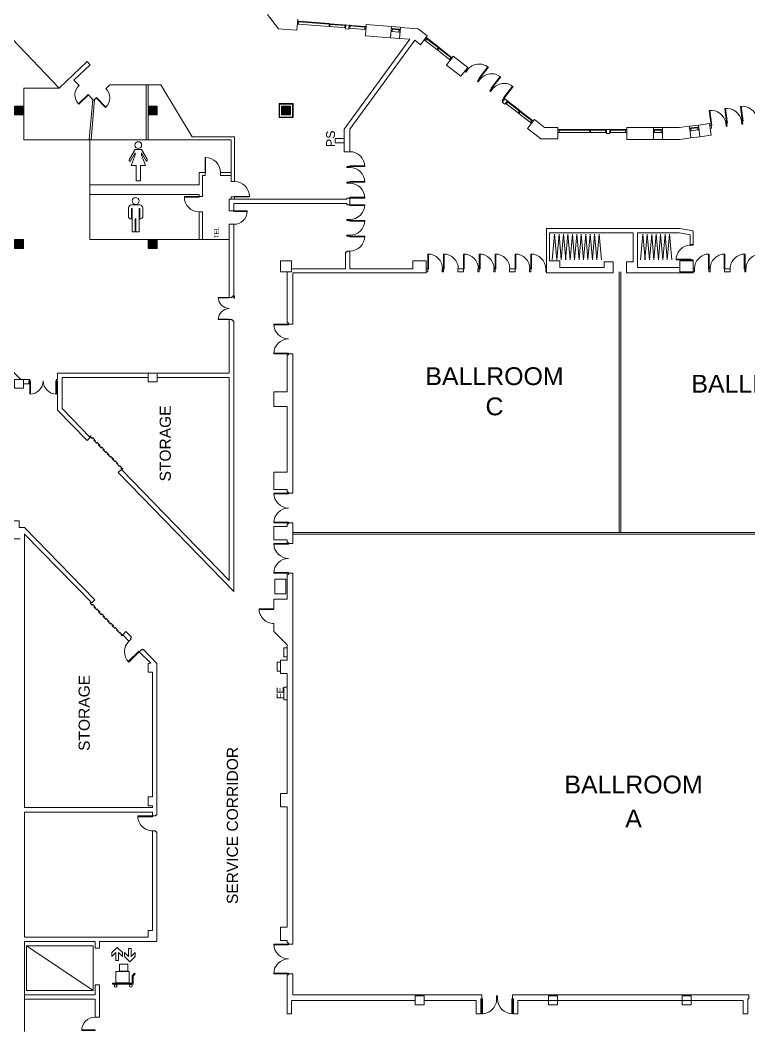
# Model space of a CAD drawing. Header units: inches. Extents: x -10671 to 1761, y -674 to 7170.
# Drawn here: x -2535 to -571, y 2644 to 5362 of the extents above; entities that cross this region are included whole.
import ezdxf

# ---------------------------------------------------------------- set-up
doc = ezdxf.new("R2010")
doc.units = ezdxf.units.IN
doc.header["$LTSCALE"] = 19.2
doc.header["$MEASUREMENT"] = 0
doc.linetypes.add('DASH2', pattern=[0.911458, 0.651042, -0.260417])
for name, color, linetype, lineweight in [('DWG-0', 7, 'Continuous', 18), ('Venue-Power', 7, 'Continuous', 5), ('Venue-Text-Room ID', 7, 'Continuous', 5), ('Venue-Walls and Doors', 7, 'Continuous', 5)]:
    doc.layers.add(name, color=color, linetype=linetype, lineweight=lineweight)
for name, color, linetype, lineweight, true_color in [('Venue-Airwall Closed', 7, 'Continuous', 5, 0x000000), ('Venue-Columns', 7, 'Continuous', 18, 0xc0c0c0), ('Venue-Fire Apparatus and Text', 1, 'Continuous', 5, 0xff0000), ('Venue-Text-Facility', 4, 'Continuous', 5, 0x00ffff)]:
    doc.layers.add(name, color=color, linetype=linetype, lineweight=lineweight, true_color=true_color)
doc.styles.add('Arial', font='Arial')

# ---------------------------------------------------------------- blocks, each defined once
blk = doc.blocks.new('A-xp01$0$AD05A')
at = {"layer": 'DWG-0'}
for p, q in [((0, 0), (0.049, 0)), ((0, 0), (0, -1)), ((0.049, -0.999), (0.049, 0))]:
    blk.add_line(p, q, dxfattribs=at)
blk.add_arc((0, 0), 1, 270, 0, dxfattribs=at)
blk = doc.blocks.new('A-xp01$0$AD03A')
at = {"layer": 'DWG-0'}
for p, q in [((0, 1), (0, 0)), ((0.049, 0), (0.049, 0.999)), ((0, 0), (0.049, 0))]:
    blk.add_line(p, q, dxfattribs=at)
blk.add_arc((0, 0), 1, 0, 90, dxfattribs=at)
blk = doc.blocks.new('A-xp01$0$AD04A')
at = {"layer": 'DWG-0'}
for p, q in [((-1, 1), (-1, 0)), ((-0.951, 0), (-0.951, 0.999)), ((0.951, 0), (0.951, 0.999)), ((1, 1), (1, 0)), ((-1, 0), (-0.951, 0)), ((1, 0), (0.951, 0))]:
    blk.add_line(p, q, dxfattribs=at)
for centre, start, end in [((-1, 0), 0, 90), ((1, 0), 90, 180)]:
    blk.add_arc(centre, 1, start, end, dxfattribs=at)
blk = doc.blocks.new('A-xp01$0$B$2424')
at = {"layer": 'Venue-Walls and Doors', "flags": 128}
blk.add_lwpolyline([(-12, -12), (12, -12), (12, 12), (-12, 12)], close=True, dxfattribs=at)
blk.add_lwpolyline([(-12, -12), (12, -12), (12, 12), (-12, 12)], close=True, dxfattribs=at)
blk = doc.blocks.new('A-xp01$0$B$3036')
at = {"layer": 'DWG-0', "flags": 128}
blk.add_lwpolyline([(-15, -18), (-15, 18), (15, 18), (15, -18)], close=True, dxfattribs=at)
blk = doc.blocks.new('A-xp01$0$B$3030')
at = {"layer": 'DWG-0', "flags": 128}
blk.add_lwpolyline([(-15, -15), (15, -15), (15, 15), (-15, 15)], close=True, dxfattribs=at)
blk = doc.blocks.new('FRTELEV')
at = {"layer": 'Venue-Text-Facility'}
for p, q in [((17.9, 110.6), (3.6, 96.3)), ((17.9, 110.6), (32.2, 96.3)), ((14.3, 96.9), (3.6, 86.1)), ((3.6, 96.3), (3.6, 86.1)), ((14.3, 96.9), (14.3, 74.8)), ((21.5, 96.9), (21.5, 74.8)), ((21.5, 96.9), (32.2, 86.1)), ((32.2, 96.3), (32.2, 86.1)), ((37.6, 86.3), (37.6, 96.4)), ((48.3, 85.7), (37.6, 96.4)), ((51.9, 72), (37.6, 86.3)), ((48.3, 85.7), (48.3, 107.7)), ((55.4, 107.7), (48.3, 107.7)), ((51.9, 72), (66.2, 86.3)), ((55.4, 85.7), (55.4, 107.7)), ((55.4, 85.7), (66.2, 96.4)), ((66.2, 86.3), (66.2, 96.4)), ((14.3, 74.8), (21.5, 74.8))]:
    blk.add_line(p, q, dxfattribs=at)
at = {"layer": 'Venue-Text-Facility', "flags": 128}
for points in [[(46.5, 46.8), (46.5, 65.3), (24.7, 65.3), (24.7, 46.8)], [(66.8, 39.6), (64.7, 41.2), (58.5, 33.6), (58.5, 13.9), (5.7, 13.9), (5.7, 11.3), (61.1, 11.3), (61.1, 32.6)], [(14.1, 14.7), (14.1, 45.1), (50, 45.1), (50, 14.7)]]:
    blk.add_lwpolyline(points, close=True, dxfattribs=at)
at = {"layer": 'Venue-Text-Facility'}
for centre in [(14, 6.7), (54.6, 6.7)]:
    blk.add_circle(centre, 3.75, dxfattribs=at)
blk = doc.blocks.new('MEN')
at = {"layer": 'Venue-Text-Facility'}
for p, q in [((-10, 42), (-10, 68)), ((-2, 76), (22, 76)), ((-2, 37), (-2, 66)), ((-2, 66), (0, 66)), ((0, 0), (0, 66)), ((20, 66), (20, 0)), ((20, 66), (22, 66)), ((22, 66), (22, 37)), ((30, 68), (30, 42)), ((-2, 37), (-5, 37)), ((11, 37), (9, 37)), ((9, 0), (9, 37)), ((11, 0), (11, 37)), ((25, 37), (22, 37)), ((0, 0), (9, 0)), ((11, 0), (20, 0))]:
    blk.add_line(p, q, dxfattribs=at)
blk.add_circle((10, 87.4), 9.93, dxfattribs=at)
for centre, radius, start, end in [((-2, 68), 8, 90, 180), ((22, 68), 8, 0, 90), ((-5, 42), 5, 180, 270), ((25, 42), 5, 270, 0)]:
    blk.add_arc(centre, radius, start, end, dxfattribs=at)
blk = doc.blocks.new('WOMEN')
at = {"layer": 'Venue-Text-Facility'}
for p, q in [((-8, 76), (-21.5, 52.7)), ((-8, 76), (7.8, 76)), ((7.8, 76), (21.2, 52.7)), ((-8, 68), (-20, 47.2)), ((-8, 63.1), (-17.5, 37)), ((-8, 68), (-8, 63.1)), ((7.8, 68), (7.8, 63.1)), ((7.8, 68), (19.8, 47.2)), ((7.8, 63.1), (17.3, 37)), ((-5, 37), (-17.5, 37)), ((-5, 37), (-5, 0)), ((5, 37), (5, 0)), ((17.5, 37), (5, 37)), ((-5, 0), (5, 0))]:
    blk.add_line(p, q, dxfattribs=at)
blk.add_circle((-0.1, 86.9), 8.11, dxfattribs=at)
for centre, start, end in [((-18.4, 50.6), 145.7954, 244.2046), ((18.1, 50.6), 295.7954, 34.2046)]:
    blk.add_arc(centre, 3.74, start, end, dxfattribs=at)
blk = doc.blocks.new('WOMENSROOM')
at = {"layer": 'Venue-Text-Facility'}
blk.add_blockref('WOMEN', (-8.5, -7), dxfattribs=at)

msp = doc.modelspace()

# ---------------------------------------------------------------- hatches: boundary and pattern name
at = {"layer": 'Venue-Columns', "linetype": 'Continuous', "lineweight": 0, "true_color": 0xc0c0c0}
for points in [[(-2550.2, 5106.3), (-2526.2, 5106.3), (-2526.2, 5130.3), (-2550.2, 5130.3)], [(-2190.2, 5106.3), (-2166.2, 5106.3), (-2166.2, 5130.3), (-2190.2, 5130.3)], [(-1830.3, 5106.3), (-1806.3, 5106.3), (-1806.3, 5130.3), (-1830.3, 5130.3)], [(-2550.2, 4746.3), (-2526.2, 4746.3), (-2526.2, 4770.3), (-2550.2, 4770.3)], [(-2190.2, 4746.3), (-2166.2, 4746.3), (-2166.2, 4770.3), (-2190.2, 4770.3)]]:
    msp.add_hatch(color=9, dxfattribs=at).paths.add_polyline_path(points)

# ---------------------------------------------------------------- linework, layer by layer
at = {"layer": 'Venue-Airwall Closed'}
for p, q in [((-920.5, 3980.6), (-920.5, 4682.8)), ((-916, 3980.6), (-916, 4682.8)), ((-1800.2, 3980.5), (-37.2, 3980.6)), ((-1800.2, 3976), (-37.2, 3976.1))]:
    msp.add_line(p, q, dxfattribs=at)
at = {"layer": 'Venue-Columns', "flags": 128}
for points in [[(-2550.2, 5106.3), (-2526.2, 5106.3), (-2526.2, 5130.3), (-2550.2, 5130.3)], [(-2190.2, 5106.3), (-2166.2, 5106.3), (-2166.2, 5130.3), (-2190.2, 5130.3)], [(-1830.3, 5106.3), (-1806.3, 5106.3), (-1806.3, 5130.3), (-1830.3, 5130.3)], [(-2550.2, 4746.3), (-2526.2, 4746.3), (-2526.2, 4770.3), (-2550.2, 4770.3)], [(-2190.2, 4746.3), (-2166.2, 4746.3), (-2166.2, 4770.3), (-2190.2, 4770.3)]]:
    msp.add_lwpolyline(points, close=True, dxfattribs=at)
at = {"layer": 'Venue-Fire Apparatus and Text'}
for p, q in [((-1824.2, 3563.3), (-1824.2, 3529.3)), ((-1824.2, 3563.3), (-1815.3, 3563.3)), ((-1824.2, 3529.3), (-1815.3, 3529.3))]:
    msp.add_line(p, q, dxfattribs=at)
at = {"layer": 'Venue-Fire Apparatus and Text', "color": 1, "linetype": 'Continuous', "true_color": 0xff0000, "flags": 128}
msp.add_lwpolyline([(-1661.3, 5030.9), (-1685.6, 5030.9), (-1685.6, 5042.8), (-1661.3, 5042.8)], dxfattribs=at)
at = {"layer": 'Venue-Power', "flags": 128}
for points in [[(-1818.5, 3814.5), (-1848.5, 3814.5), (-1848.5, 3854.5), (-1818.5, 3854.5)], [(-1815.3, 3644.8), (-1824.2, 3644.8), (-1824.2, 3668.8), (-1815.3, 3668.8)], [(-1833.2, 3606.3), (-1842.2, 3606.3), (-1842.2, 3630.3), (-1833.2, 3630.3)]]:
    msp.add_lwpolyline(points, close=True, dxfattribs=at)
at = {"layer": 'Venue-Walls and Doors'}
for p, q in [((-1838.3, 5338.4), (-1868.6, 5377.3)), ((-1786.9, 5364.5), (-1789.2, 5334.6)), ((-1784, 5359.2), (-1787.3, 5359.5)), ((-1784.6, 5351.3), (-1784, 5359.2)), ((-1701.9, 5350.8), (-1784.2, 5357.2)), ((-1701.8, 5352.7), (-1784, 5359.2)), ((-1789.2, 5334.6), (-1838.3, 5338.4)), ((-1787.1, 5351.5), (-1784.6, 5351.3)), ((-1702.4, 5344.8), (-1784.6, 5351.3)), ((-1657.5, 5341.2), (-1699.9, 5344.6)), ((-1659.6, 5347.4), (-1699.4, 5350.6)), ((-1605.6, 5345.2), (-1699.3, 5352.5)), ((-1659.4, 5349.4), (-1660, 5341.4)), ((-1660, 5341.4), (-1657.5, 5341.2)), ((-1656.9, 5349.2), (-1659.4, 5349.4)), ((-1657.8, 5338.2), (-1656.9, 5349.2)), ((-1648.8, 5337.5), (-1657.8, 5338.2)), ((-1647.9, 5348.5), (-1648.8, 5337.5)), ((-1648.6, 5340.5), (-1646.1, 5340.3)), ((-1606.2, 5337.2), (-1648.6, 5340.5)), ((-1645.4, 5348.3), (-1647.9, 5348.5)), ((-1646.1, 5340.3), (-1645.4, 5348.3)), ((-1605.7, 5343.2), (-1645.6, 5346.3)), ((-1601.9, 5349.9), (-1604.3, 5320)), ((-1534.4, 5344.6), (-1601.9, 5349.9)), ((-1534.4, 5344.6), (-1536.8, 5314.6)), ((-1531.6, 5339.3), (-1534.8, 5339.6)), ((-1534.7, 5331.5), (-1532.2, 5331.3)), ((-1511, 5342.7), (-1534.4, 5344.6)), ((-1532.2, 5331.3), (-1531.6, 5339.3)), ((-1514.2, 5329.9), (-1532.2, 5331.3)), ((-1513.8, 5335.9), (-1531.7, 5337.3)), ((-1513.6, 5337.9), (-1531.6, 5339.3)), ((-1510, 5342.6), (-1512.3, 5312.7)), ((-1462.4, 5338.9), (-1510, 5342.6)), ((-1462.4, 5338.9), (-1437.4, 5319.4)), ((-2556.8, 5311.7), (-2430, 5178.4)), ((-1661.3, 5067.7), (-1484.4, 5310.5)), ((-1646.3, 5067.9), (-1471.5, 5307.9)), ((-1536.8, 5314.6), (-1604.3, 5320)), ((-1512.3, 5312.7), (-1536.8, 5314.6)), ((-1484.4, 5310.5), (-1512.3, 5312.7)), ((-1471.5, 5307.9), (-1455.9, 5295.7)), ((-1437.4, 5319.4), (-1455.9, 5295.7)), ((-1444.8, 5308.6), (-1442.9, 5307.1)), ((-1442.9, 5307.1), (-1438, 5313.4)), ((-1411.4, 5282.5), (-1442.9, 5307.1)), ((-1438, 5313.4), (-1440.5, 5315.4)), ((-1407.7, 5287.2), (-1439.2, 5311.8)), ((-1406.4, 5288.8), (-1438, 5313.4)), ((-1377.9, 5256.3), (-1409.4, 5280.9)), ((-1374.2, 5261), (-1405.7, 5285.7)), ((-1372.9, 5262.6), (-1404.5, 5287.2)), ((-2430, 5178.4), (-2354.6, 5250.1)), ((-2354.6, 5250.1), (-2346.7, 5241.8)), ((-1367.3, 5264.6), (-1385.8, 5240.9)), ((-1367.3, 5264.6), (-1328.4, 5234.2)), ((-2390.2, 5200.4), (-2346.7, 5241.8)), ((-1385.8, 5240.9), (-1346.9, 5210.6)), ((-1328.4, 5234.2), (-1346.9, 5210.6)), ((-2390.2, 5200.4), (-2376.2, 5186.1)), ((-2525, 5038.8), (-2525, 5178.4)), ((-2525, 5178.4), (-2430, 5178.4)), ((-2293.8, 5187.3), (-2303.8, 5177.2)), ((-2156.3, 5187.3), (-2293.8, 5187.3)), ((-2195.2, 5186.6), (-2195.2, 5038.1)), ((-2190.2, 5187.3), (-2190.2, 5038.8)), ((-2071, 5047.3), (-2156.3, 5187.3)), ((-2351.2, 5160.2), (-2337.4, 5145.7)), ((-2339.5, 5147.9), (-2349.2, 5040)), ((-2334.4, 5148.5), (-2344.2, 5039.6)), ((-2330, 5152.6), (-2337.4, 5145.7)), ((-1230.5, 5151.3), (-1235.4, 5145)), ((-1235.4, 5145), (-1233.4, 5143.4)), ((-1228.5, 5149.7), (-1235.3, 5141.1)), ((-1235.3, 5141.1), (-1228.2, 5135.5)), ((-1219.4, 5142.7), (-1230.5, 5151.3)), ((-1228.2, 5135.5), (-1221.4, 5144.2)), ((-1226.3, 5137.9), (-1224.4, 5136.4)), ((-1224.4, 5136.4), (-1219.4, 5142.7)), ((-1192.8, 5111.7), (-1224.4, 5136.4)), ((-1189.2, 5116.5), (-1220.7, 5141.1)), ((-1187.9, 5118), (-1219.4, 5142.7)), ((-1806.3, 5130.3), (-1830.3, 5130.3)), ((-1830.3, 5130.3), (-1830.3, 5106.3)), ((-1806.3, 5130.3), (-1830.3, 5130.3)), ((-1830.3, 5130.3), (-1830.3, 5106.3)), ((-1806.3, 5106.3), (-1806.3, 5130.3)), ((-1806.3, 5106.3), (-1806.3, 5130.3)), ((-1159.4, 5085.6), (-1190.9, 5110.2)), ((-1155.7, 5090.3), (-1187.2, 5114.9)), ((-1154.4, 5091.9), (-1186, 5116.5)), ((-1830.3, 5106.3), (-1806.3, 5106.3)), ((-1830.3, 5106.3), (-1806.3, 5106.3)), ((-1148.8, 5093.8), (-1167.3, 5070.2)), ((-1148.8, 5093.8), (-1158.3, 5081.7)), ((-1121.3, 5072.3), (-1148.8, 5093.8)), ((-1121.3, 5072.3), (-1148.8, 5093.8)), ((-676.3, 5083.1), (-706.5, 5079.1)), ((-676.3, 5083.1), (-672.1, 5051.4)), ((-1661.3, 5007.3), (-1661.3, 5067.9)), ((-1646.3, 5007.3), (-1646.3, 5067.9)), ((-1131.6, 5042.3), (-1167.3, 5070.2)), ((-1085.3, 5072.3), (-1121.3, 5072.3)), ((-1085.4, 5067.3), (-899.9, 5067.3)), ((-1085.4, 5059.3), (-954.6, 5059.3)), ((-1085.3, 5072.3), (-1085.3, 5042.3)), ((-1082.1, 5067.3), (-1082.1, 5059.3)), ((-1082.1, 5065.3), (-999.6, 5065.3)), ((-999.6, 5067.3), (-999.6, 5059.3)), ((-997.1, 5067.3), (-997.1, 5059.3)), ((-997.1, 5065.3), (-957.1, 5065.3)), ((-957.1, 5067.3), (-957.1, 5059.3)), ((-954.6, 5067.3), (-954.6, 5056.3)), ((-954.6, 5056.3), (-945.6, 5056.3)), ((-945.6, 5067.3), (-945.6, 5056.3)), ((-945.6, 5059.3), (-899.9, 5059.3)), ((-943.1, 5067.3), (-943.1, 5059.3)), ((-943.1, 5065.3), (-903.1, 5065.3)), ((-903.1, 5067.3), (-903.1, 5059.3)), ((-827.9, 5072.3), (-899.9, 5072.3)), ((-899.9, 5072.3), (-899.9, 5040.3)), ((-827.9, 5072.3), (-827.9, 5040.3)), ((-827.9, 5072.3), (-803.4, 5072.3)), ((-824.6, 5067.3), (-806.6, 5067.3)), ((-824.6, 5065.3), (-806.6, 5065.3)), ((-824.6, 5059.3), (-806.6, 5059.3)), ((-803.4, 5072.3), (-803.4, 5040.3)), ((-758, 5072.3), (-803.4, 5072.3)), ((-730.8, 5075.9), (-758, 5072.3)), ((-730.8, 5075.9), (-706.5, 5079.1)), ((-730.8, 5075.9), (-726.6, 5044.2)), ((-726.9, 5071.4), (-709.1, 5073.7)), ((-726.7, 5069.4), (-708.8, 5071.7)), ((-725.9, 5063.4), (-708, 5065.8)), ((-706.5, 5079.1), (-702.3, 5047.4)), ((-2347, 5038.8), (-2525, 5038.8)), ((-1966.5, 5038.8), (-2347, 5038.8)), ((-2347, 5038.8), (-2347, 4770.6)), ((-1957, 5047.3), (-2071, 5047.3)), ((-1966.5, 4926.5), (-1966.5, 5037.8)), ((-1957, 4926.5), (-1957, 5047.3)), ((-1085.3, 5042.3), (-1131.6, 5042.3)), ((-899.9, 5040.3), (-827.9, 5040.3)), ((-827.9, 5040.3), (-803.4, 5040.3)), ((-803.4, 5040.3), (-756.3, 5040.3)), ((-726.6, 5044.2), (-756.3, 5040.3)), ((-726.6, 5044.2), (-702.3, 5047.4)), ((-672.1, 5051.4), (-702.3, 5047.4)), ((-1646.3, 5007.3), (-1661.3, 5007.3)), ((-2052.5, 4951.5), (-2052.5, 4917.8)), ((-2036.5, 4951.5), (-2052.5, 4951.5)), ((-2036.5, 4951.5), (-2036.5, 4943)), ((-1966.5, 4951.5), (-1995.3, 4951.5)), ((-1995.3, 4951.5), (-1995.3, 4943)), ((-1654.3, 4964.8), (-1654.3, 4967.3)), ((-1646.3, 4967.3), (-1654.3, 4967.3)), ((-1646.3, 4964.8), (-1654.3, 4964.8)), ((-1646.3, 4964.8), (-1646.3, 4967.3)), ((-3066.2, 4926.3), (-2533.2, 4393.3)), ((-2044, 4943), (-2044, 4886)), ((-2036.5, 4943), (-2044, 4943)), ((-1966.5, 4943), (-1995.3, 4943)), ((-1966.5, 4926.5), (-1957, 4926.5)), ((-1654.3, 4922.3), (-1654.3, 4924.8)), ((-1646.3, 4924.8), (-1654.3, 4924.8)), ((-1646.3, 4922.3), (-1654.3, 4922.3)), ((-1646.3, 4922.3), (-1646.3, 4924.8)), ((-2052.5, 4917.8), (-2347, 4917.8)), ((-2052.5, 4891.6), (-2347, 4891.6)), ((-2052.5, 4891.6), (-2052.5, 4886)), ((-2052.5, 4886), (-2044, 4886)), ((-1654.3, 4879.3), (-1971.3, 4879.3)), ((-1971.3, 4879.3), (-1971.3, 4847.5)), ((-1966.5, 4879.3), (-1966.5, 4885.3)), ((-1966.5, 4885.3), (-1957, 4885.3)), ((-1654.3, 4867.3), (-1959.2, 4867.3)), ((-1959.2, 4867.3), (-1959.2, 4847.5)), ((-1957, 4879.3), (-1957, 4885.3)), ((-1646.3, 4882.3), (-1654.3, 4882.3)), ((-1654.3, 4879.3), (-1654.3, 4882.3)), ((-1654.3, 4867.3), (-1654.3, 4864.3)), ((-1646.3, 4882.3), (-1646.3, 4864.3)), ((-2052.5, 4844.8), (-2052.5, 4770.6)), ((-2052.5, 4844.8), (-2044, 4844.8)), ((-2044, 4844.8), (-2044, 4770)), ((-1959.2, 4847.5), (-1971.3, 4847.5)), ((-1646.3, 4864.3), (-1654.3, 4864.3)), ((-1959.2, 4811.5), (-1971.3, 4811.5)), ((-1971.3, 4811.5), (-1971.3, 4614.3)), ((-1959.2, 4811.5), (-1959.2, 4617.3)), ((-1646.3, 4824.3), (-1654.3, 4824.3)), ((-1654.3, 4824.3), (-1654.3, 4821.8)), ((-1646.3, 4821.8), (-1654.3, 4821.8)), ((-1646.3, 4824.3), (-1646.3, 4821.8)), ((-756.3, 4800.3), (-1116.3, 4800.3)), ((-1038.3, 4800.3), (-1116.3, 4800.3)), ((-1116.3, 4680.3), (-1116.3, 4800.3)), ((-1116.3, 4713.3), (-1116.3, 4800.3)), ((-1108.3, 4788.3), (-882.3, 4788.3)), ((-1108.3, 4713.3), (-1108.3, 4788.3)), ((-1108.3, 4788.3), (-1038.3, 4788.3)), ((-1108.3, 4713.3), (-1108.3, 4788.3)), ((-1100.4, 4715.3), (-1094.3, 4785.1)), ((-1088.2, 4715.3), (-1094.3, 4785.1)), ((-1088.4, 4715.3), (-1082.3, 4785.1)), ((-1076.2, 4715.3), (-1082.3, 4785.1)), ((-1076.4, 4715.3), (-1070.3, 4785.1)), ((-1064.2, 4715.3), (-1070.3, 4785.1)), ((-1064.4, 4715.3), (-1058.3, 4785.1)), ((-1052.2, 4715.3), (-1058.3, 4785.1)), ((-1052.4, 4715.3), (-1046.3, 4785.1)), ((-1040.2, 4715.3), (-1046.3, 4785.1)), ((-1040.4, 4715.3), (-1034.3, 4785.1)), ((-1028.2, 4715.3), (-1034.3, 4785.1)), ((-1028.4, 4715.3), (-1022.3, 4785.1)), ((-1016.2, 4715.3), (-1022.3, 4785.1)), ((-1016.4, 4715.3), (-1010.3, 4785.1)), ((-1004.2, 4715.3), (-1010.3, 4785.1)), ((-1004.4, 4715.3), (-998.3, 4785.1)), ((-992.2, 4715.3), (-998.3, 4785.1)), ((-992.4, 4715.3), (-986.3, 4785.1)), ((-980.2, 4715.3), (-986.3, 4785.1)), ((-980.4, 4715.3), (-974.3, 4785.1)), ((-968.2, 4715.3), (-974.3, 4785.1)), ((-882.3, 4710.3), (-882.3, 4788.3)), ((-870.3, 4695.3), (-870.3, 4788.3)), ((-870.3, 4788.3), (-757.3, 4788.3)), ((-862.5, 4715.3), (-856.4, 4785.1)), ((-850.3, 4715.3), (-856.4, 4785.1)), ((-850.5, 4715.3), (-844.4, 4785.1)), ((-838.3, 4715.3), (-844.4, 4785.1)), ((-838.5, 4715.3), (-832.4, 4785.1)), ((-826.3, 4715.3), (-832.4, 4785.1)), ((-826.5, 4715.3), (-820.4, 4785.1)), ((-814.3, 4715.3), (-820.4, 4785.1)), ((-814.5, 4715.3), (-808.4, 4785.1)), ((-802.3, 4715.3), (-808.4, 4785.1)), ((-802.5, 4715.3), (-796.4, 4785.1)), ((-790.3, 4715.3), (-796.4, 4785.1)), ((-790.5, 4715.3), (-784.4, 4785.1)), ((-778.3, 4715.3), (-784.4, 4785.1)), ((-757.3, 4788.3), (-728.3, 4783.4)), ((-756.3, 4800.3), (-720.3, 4794.2)), ((-728.3, 4757.3), (-728.3, 4783.4)), ((-720.3, 4757.3), (-720.3, 4794.2)), ((-2526.2, 4746.3), (-2526.2, 4770.3)), ((-2526.2, 4746.3), (-2526.2, 4770.3)), ((-2044, 4770.6), (-2347, 4770.6)), ((-1971.3, 4770), (-2044, 4770)), ((-1646.3, 4781.8), (-1654.3, 4781.8)), ((-1654.3, 4781.8), (-1654.3, 4779.3)), ((-1646.3, 4779.3), (-1654.3, 4779.3)), ((-1646.3, 4781.8), (-1646.3, 4779.3)), ((-1116.3, 4691.3), (-1116.3, 4758.3)), ((-1116.3, 4691.3), (-1116.3, 4758.3)), ((-1116.3, 4691.3), (-1116.3, 4758.3)), ((-1108.3, 4713.3), (-1108.3, 4758.3)), ((-1108.3, 4713.3), (-1108.3, 4758.3)), ((-1108.3, 4713.3), (-1108.3, 4758.3)), ((-882.3, 4710.3), (-882.3, 4758.3)), ((-728.3, 4757.3), (-720.3, 4757.3)), ((-726.8, 4755.3), (-726.8, 4757.3)), ((-720.7, 4755.3), (-720.7, 4757.3)), ((-1658.3, 4736.3), (-1658.3, 4691.3)), ((-1654.3, 4736.3), (-1658.3, 4736.3)), ((-1646.3, 4739.3), (-1654.3, 4739.3)), ((-1654.3, 4739.3), (-1654.3, 4736.3)), ((-1646.3, 4739.3), (-1646.3, 4691.3)), ((-1646.3, 4739.3), (-1646.3, 4691.3)), ((-726.8, 4755.3), (-720.7, 4755.3)), ((-726.8, 4715.3), (-720.7, 4715.3)), ((-726.8, 4713.3), (-726.8, 4715.3)), ((-720.7, 4713.3), (-720.7, 4715.3)), ((-1815.3, 4545.3), (-1815.3, 4683.3)), ((-1815.3, 4618.3), (-1815.3, 4683.3)), ((-1803.2, 4691.3), (-1658.3, 4691.3)), ((-1803.2, 4691.3), (-1658.3, 4691.3)), ((-1800.3, 4542.3), (-1800.3, 4680.3)), ((-1800.3, 4680.3), (-1440.2, 4680.3)), ((-1476.2, 4691.3), (-1646.3, 4691.3)), ((-1436.3, 4691.3), (-1440.2, 4691.3)), ((-1437.2, 4691.3), (-1440.2, 4691.3)), ((-1436.3, 4683.3), (-1440.2, 4683.3)), ((-1437.2, 4683.3), (-1440.2, 4683.3)), ((-1440.2, 4680.3), (-1440.2, 4683.3)), ((-1436.3, 4691.3), (-1436.3, 4683.3)), ((-1397.2, 4691.3), (-1397.2, 4683.3)), ((-1394.7, 4691.3), (-1397.2, 4691.3)), ((-1394.7, 4683.3), (-1397.2, 4683.3)), ((-1393.8, 4691.3), (-1396.3, 4691.3)), ((-1396.3, 4691.3), (-1396.3, 4683.3)), ((-1393.8, 4691.3), (-1396.3, 4691.3)), ((-1393.8, 4683.3), (-1396.3, 4683.3)), ((-1393.8, 4683.3), (-1396.3, 4683.3)), ((-1393.8, 4691.3), (-1393.8, 4683.3)), ((-1393.8, 4691.3), (-1393.8, 4683.3)), ((-1354.7, 4691.3), (-1354.7, 4683.3)), ((-1340.7, 4691.3), (-1354.7, 4691.3)), ((-1340.7, 4683.3), (-1354.7, 4683.3)), ((-1339.8, 4691.3), (-1353.8, 4691.3)), ((-1339.8, 4683.3), (-1353.8, 4683.3)), ((-1339.8, 4691.3), (-1339.8, 4683.3)), ((-1298.3, 4691.3), (-1300.8, 4691.3)), ((-1300.8, 4691.3), (-1300.8, 4683.3)), ((-1298.3, 4683.3), (-1300.8, 4683.3)), ((-1297.3, 4691.3), (-1299.8, 4691.3)), ((-1297.3, 4691.3), (-1299.8, 4691.3)), ((-1297.3, 4683.3), (-1299.8, 4683.3)), ((-1297.3, 4683.3), (-1299.8, 4683.3)), ((-1297.3, 4691.3), (-1297.3, 4683.3)), ((-1297.3, 4691.3), (-1297.3, 4683.3)), ((-1258.3, 4691.3), (-1258.3, 4683.3)), ((-1255.8, 4691.3), (-1258.3, 4691.3)), ((-1255.8, 4683.3), (-1258.3, 4683.3)), ((-1254.8, 4691.3), (-1257.3, 4691.3)), ((-1254.8, 4691.3), (-1257.3, 4691.3)), ((-1254.8, 4683.3), (-1257.3, 4683.3)), ((-1254.8, 4683.3), (-1257.3, 4683.3)), ((-1254.8, 4691.3), (-1254.8, 4683.3)), ((-1254.8, 4691.3), (-1254.8, 4683.3)), ((-1215.8, 4691.3), (-1215.8, 4683.3)), ((-1215.8, 4691.3), (-1201.8, 4691.3)), ((-1215.8, 4691.3), (-1215.8, 4683.3)), ((-1215.8, 4683.3), (-1201.8, 4683.3)), ((-1200.8, 4691.3), (-1214.8, 4691.3)), ((-1200.8, 4683.3), (-1214.8, 4683.3)), ((-1200.8, 4691.3), (-1200.8, 4683.3)), ((-1159.3, 4691.3), (-1161.8, 4691.3)), ((-1161.8, 4691.3), (-1161.8, 4683.3)), ((-1159.3, 4683.3), (-1161.8, 4683.3)), ((-1158.3, 4691.3), (-1160.8, 4691.3)), ((-1158.3, 4691.3), (-1160.8, 4691.3)), ((-1158.3, 4691.3), (-1160.8, 4691.3)), ((-1158.3, 4683.3), (-1160.8, 4683.3)), ((-1158.3, 4683.3), (-1160.8, 4683.3)), ((-1158.3, 4683.3), (-1160.8, 4683.3)), ((-1158.3, 4691.3), (-1158.3, 4683.3)), ((-1158.3, 4691.3), (-1158.3, 4683.3)), ((-1158.3, 4691.3), (-1158.3, 4683.3)), ((-1116.3, 4691.3), (-1118.3, 4691.3)), ((-1116.3, 4691.3), (-1118.3, 4691.3)), ((-1118.3, 4683.3), (-1118.3, 4691.3)), ((-1116.3, 4683.3), (-1118.3, 4683.3)), ((-1116.3, 4683.3), (-1118.3, 4683.3)), ((-936.3, 4680.3), (-1116.3, 4680.3)), ((-1038.3, 4695.3), (-1080.3, 4695.3)), ((-960.3, 4695.3), (-1080.3, 4695.3)), ((-960.3, 4695.3), (-1080.3, 4695.3)), ((-900.3, 4680.3), (-720.3, 4680.3)), ((-870.3, 4695.3), (-756.3, 4695.3)), ((-868.3, 4695.3), (-756.3, 4695.3)), ((-718.2, 4691.3), (-720.3, 4691.3)), ((-717.3, 4691.3), (-720.3, 4691.3)), ((-718.2, 4683.3), (-720.3, 4683.3)), ((-717.3, 4683.3), (-720.3, 4683.3)), ((-720.3, 4680.3), (-720.3, 4683.3)), ((-717.3, 4691.3), (-717.3, 4683.3)), ((-678.2, 4691.3), (-678.2, 4683.3)), ((-678.2, 4691.3), (-675.7, 4691.3)), ((-678.2, 4683.3), (-675.7, 4683.3)), ((-674.8, 4691.3), (-677.3, 4691.3)), ((-674.8, 4683.3), (-677.3, 4683.3)), ((-674.8, 4691.3), (-674.8, 4683.3)), ((-635.7, 4691.3), (-635.7, 4683.3)), ((-621.7, 4691.3), (-635.7, 4691.3)), ((-621.7, 4683.3), (-635.7, 4683.3)), ((-620.8, 4691.3), (-634.8, 4691.3)), ((-620.8, 4683.3), (-634.8, 4683.3)), ((-620.8, 4691.3), (-620.8, 4683.3)), ((-581.7, 4691.3), (-581.7, 4683.3)), ((-581.7, 4691.3), (-579.2, 4691.3)), ((-581.7, 4683.3), (-579.2, 4683.3)), ((-578.3, 4691.3), (-580.8, 4691.3)), ((-578.3, 4683.3), (-580.8, 4683.3)), ((-578.3, 4691.3), (-578.3, 4683.3)), ((-1971.3, 4614.3), (-1963.2, 4614.3)), ((-1963.2, 4614.3), (-1963.2, 4617.3)), ((-1963.2, 4617.3), (-1959.2, 4617.3)), ((-1957.2, 4618.3), (-1959.2, 4618.3)), ((-1959.2, 4618.3), (-1959.2, 4612.3)), ((-1957.2, 4612.3), (-1959.2, 4612.3)), ((-1957.2, 4618.3), (-1957.2, 4612.3)), ((-1971.3, 4554.3), (-1963.2, 4554.3)), ((-1971.3, 4554.3), (-1971.3, 4410.3)), ((-1963.2, 4554.3), (-1963.2, 4551.3)), ((-1963.2, 4551.3), (-1959.2, 4551.3)), ((-1959.2, 4551.3), (-1959.2, 3820.9)), ((-1811.3, 4545.3), (-1815.3, 4545.3)), ((-1811.3, 4545.3), (-1815.3, 4545.3)), ((-1811.3, 4542.3), (-1811.3, 4545.3)), ((-1811.3, 4542.3), (-1811.3, 4545.3)), ((-1803.2, 4542.3), (-1811.3, 4542.3)), ((-1800.3, 4542.3), (-1811.3, 4542.3)), ((-1815.3, 4359.3), (-1815.3, 4459.3)), ((-1815.3, 4446.3), (-1815.3, 4459.3)), ((-1811.3, 4459.3), (-1815.3, 4459.3)), ((-1811.3, 4459.3), (-1815.3, 4459.3)), ((-1803.2, 4462.3), (-1811.3, 4462.3)), ((-1811.3, 4459.3), (-1811.3, 4462.3)), ((-1811.3, 4459.3), (-1811.3, 4462.3)), ((-1800.3, 4462.3), (-1811.3, 4462.3)), ((-1800.3, 4086.3), (-1800.3, 4462.3)), ((-2434.2, 4410.3), (-2190.2, 4410.3)), ((-2434.2, 4393.3), (-2434.2, 4410.3)), ((-2166.2, 4410.3), (-1971.3, 4410.3)), ((-2526.2, 4393.3), (-2509.2, 4393.3)), ((-2526.2, 4381.3), (-2512.2, 4381.3)), ((-2509.2, 4389.3), (-2512.2, 4389.3)), ((-2512.2, 4381.3), (-2512.2, 4389.3)), ((-2509.2, 4389.3), (-2509.2, 4393.3)), ((-2437.2, 4389.3), (-2437.2, 4393.3)), ((-2434.2, 4393.3), (-2437.2, 4393.3)), ((-2434.2, 4389.3), (-2437.2, 4389.3)), ((-2422.2, 4398.3), (-2190.2, 4398.3)), ((-2166.2, 4398.3), (-1971.3, 4398.3)), ((-1971.3, 4398.3), (-1971.3, 3850.6)), ((-1851.3, 4338.3), (-1851.3, 4359.3)), ((-1851.3, 4359.3), (-1815.3, 4359.3)), ((-1851.3, 4320.3), (-1851.3, 4356.3)), ((-2434.2, 4310.2), (-2354.6, 4228.1)), ((-2422.2, 4314.4), (-2346.1, 4236.3)), ((-2422.2, 4314.4), (-2346.1, 4236.3)), ((-1851.3, 4320.3), (-1815.3, 4320.3)), ((-1815.3, 4143.3), (-1815.3, 4320.3)), ((-2346.1, 4236.3), (-2354.6, 4228.1)), ((-2262.4, 4150.4), (-2271, 4142)), ((-2271, 4142), (-1959.2, 3820.9)), ((-2262.4, 4150.4), (-1971.3, 3850.6)), ((-1851.3, 4096.3), (-1851.3, 4143.3)), ((-1851.3, 4143.3), (-1815.3, 4143.3)), ((-1851.3, 4096.3), (-1815.3, 4096.3)), ((-1815.3, 4089.3), (-1815.3, 4096.3)), ((-1811.3, 4089.3), (-1815.3, 4089.3)), ((-1811.3, 4086.3), (-1811.3, 4089.3)), ((-1800.3, 4086.3), (-1811.3, 4086.3)), ((-1851.3, 3996.3), (-1851.3, 3960.3)), ((-1851.3, 3996.3), (-1815.3, 3996.3)), ((-1815.3, 3996.3), (-1815.3, 4003.3)), ((-1811.3, 4003.3), (-1815.3, 4003.3)), ((-1811.3, 4003.3), (-1811.3, 4006.3)), ((-1800.3, 4006.3), (-1811.3, 4006.3)), ((-1800.3, 3950.3), (-1800.3, 4006.3)), ((-2523.3, 3993.3), (-2333.7, 3799)), ((-2523.3, 3976.1), (-2342.3, 3790.6)), ((-2523.2, 3276.3), (-2523.2, 3976.2)), ((-2523.2, 3238.3), (-2523.2, 3976.2)), ((-2523.2, 3922.9), (-2523.2, 3976.2)), ((-2523.2, 3922.9), (-2523.2, 3963.3)), ((-2523.2, 3922.9), (-2523.2, 3963.3)), ((-1851.3, 3960.3), (-1815.3, 3960.3)), ((-1815.3, 3953.3), (-1815.3, 3960.3)), ((-1811.3, 3953.3), (-1815.3, 3953.3)), ((-1811.3, 3953.3), (-1811.3, 3950.3)), ((-1800.3, 3950.3), (-1811.3, 3950.3)), ((-1815.3, 3800.3), (-1815.3, 3867.3)), ((-1811.3, 3867.3), (-1815.3, 3867.3)), ((-1811.3, 3870.3), (-1811.3, 3867.3)), ((-1800.3, 3870.3), (-1811.3, 3870.3)), ((-1800.3, 2870.3), (-1800.3, 3870.3)), ((-2333.7, 3799), (-2342.3, 3790.6)), ((-1851.3, 3800.3), (-1815.3, 3800.3)), ((-1851.3, 3774.8), (-1851.3, 3800.3)), ((-1891.2, 3774.8), (-1851.3, 3774.8)), ((-1851.3, 3772.8), (-1891.2, 3772.8)), ((-1851.3, 3713.3), (-1851.3, 3734.8)), ((-2249.9, 3713.1), (-2258.5, 3704.7)), ((-2241.8, 3687.4), (-2258.5, 3704.7)), ((-2249.9, 3713.1), (-2234.9, 3697.7)), ((-2237.8, 3694.8), (-2234.9, 3697.7)), ((-1851.3, 3713.3), (-1815.3, 3677.3)), ((-2241.8, 3687.4), (-2236.1, 3693)), ((-2236.1, 3693), (-2237.8, 3694.8)), ((-1815.3, 3677.3), (-1815.3, 3636.3)), ((-2213.9, 3658.8), (-2208.1, 3664.4)), ((-2183.1, 3627.4), (-2213.9, 3658.8)), ((-2206.4, 3662.6), (-2208.1, 3664.4)), ((-2206.4, 3662.6), (-2203.5, 3665.4)), ((-2203.5, 3665.4), (-2166.3, 3627.3)), ((-2166.3, 3603.3), (-2166.3, 3627.3)), ((-2178.3, 3267.3), (-2178.3, 3603.3)), ((-2166.3, 3218.3), (-2166.3, 3603.3)), ((-1815.3, 3600.3), (-1815.3, 3276.3)), ((-2178.3, 3238.3), (-2523.2, 3238.3)), ((-2178.3, 3238.3), (-2178.3, 3243.3)), ((-1815.3, 3240.3), (-1815.3, 2916.3)), ((-2178.3, 3226.3), (-2523.2, 3226.3)), ((-2523.2, 2889.3), (-2523.2, 3226.3)), ((-2178.3, 3215.8), (-2178.3, 3226.3)), ((-2178.3, 3215.8), (-2170.3, 3215.8)), ((-2170.3, 3215.8), (-2170.3, 3218.3)), ((-2170.3, 3218.3), (-2166.3, 3218.3)), ((-2178.3, 2907.3), (-2178.3, 3175.8)), ((-2178.3, 3175.8), (-2170.3, 3175.8)), ((-2170.3, 3173.3), (-2170.3, 3175.8)), ((-2170.3, 3173.3), (-2166.3, 3173.3)), ((-2166.3, 2877.3), (-2166.3, 3173.3)), ((-2523.2, 2916.3), (-2523.2, 2973.3)), ((-2178.3, 2951.3), (-2178.3, 2974.3)), ((-2339.3, 2889.3), (-2523.3, 2889.3)), ((-2190.3, 2889.3), (-2393.3, 2889.3)), ((-2523.3, 2877.3), (-2333.3, 2877.3)), ((-2523.2, 2634.3), (-2523.2, 2877.3)), ((-2338.3, 2745.3), (-2518.3, 2865.3)), ((-2333.3, 2877.3), (-2333.3, 2859.3)), ((-2333.3, 2859.3), (-2321.3, 2859.3)), ((-2321.3, 2877.3), (-2166.3, 2877.3)), ((-2321.3, 2877.3), (-2321.3, 2859.3)), ((-1815.3, 2880.3), (-1815.3, 2873.3)), ((-1811.3, 2873.3), (-1815.3, 2873.3)), ((-1811.3, 2873.3), (-1811.3, 2870.3)), ((-1800.3, 2870.3), (-1811.3, 2870.3)), ((-1815.3, 2787.3), (-1815.3, 2682.3)), ((-1811.3, 2787.3), (-1815.3, 2787.3)), ((-1811.3, 2790.3), (-1811.3, 2787.3)), ((-1800.3, 2790.3), (-1811.3, 2790.3)), ((-1800.3, 2733.3), (-1800.3, 2790.3)), ((-2333.3, 2760.3), (-2333.3, 2733.3)), ((-2333.3, 2760.3), (-2321.3, 2760.3)), ((-2321.3, 2760.3), (-2321.3, 2673)), ((-2523.3, 2733.3), (-2333.3, 2733.3)), ((-2523.3, 2721.3), (-2333.3, 2721.3)), ((-2333.3, 2721.3), (-2333.3, 2673)), ((-1470.3, 2718.3), (-1803.3, 2718.3)), ((-1290.5, 2733.3), (-1800.3, 2733.3)), ((-1305.5, 2718.3), (-1446.3, 2718.3)), ((-1305.5, 2718.3), (-1305.5, 2682.3)), ((-1290.5, 2722.3), (-1293.5, 2722.3)), ((-1293.5, 2722.3), (-1293.5, 2718.3)), ((-1293.5, 2718.3), (-1293.5, 2682.3)), ((-1290.5, 2733.3), (-1290.5, 2722.3)), ((-1250.5, 2730.3), (-1250.5, 2722.3)), ((-1248, 2730.3), (-1250.5, 2730.3)), ((-1248, 2722.3), (-1250.5, 2722.3)), ((-1248, 2722.3), (-1248, 2730.3)), ((-1208, 2733.3), (-570.5, 2733.3)), ((-1208, 2733.3), (-1208, 2722.3)), ((-1208, 2722.3), (-1205, 2722.3)), ((-1205, 2722.3), (-1205, 2718.3)), ((-1205, 2718.3), (-1205, 2682.3)), ((-585.5, 2718.3), (-1193, 2718.3)), ((-1193, 2718.3), (-1193, 2682.3)), ((-585.5, 2718.3), (-585.5, 2682.3)), ((-570.5, 2722.3), (-573.5, 2722.3)), ((-573.5, 2722.3), (-573.5, 2682.3)), ((-570.5, 2722.3), (-570.5, 2733.3)), ((-1803.2, 2717.3), (-1803.2, 2682.3)), ((-2333.3, 2673), (-2321.3, 2673)), ((-1803.2, 2682.3), (-1815.3, 2682.3)), ((-1305.5, 2682.3), (-1293.5, 2682.3)), ((-1193, 2682.3), (-1205, 2682.3)), ((-585.5, 2682.3), (-573.5, 2682.3))]:
    msp.add_line(p, q, dxfattribs=at)
at = {"layer": 'Venue-Walls and Doors', "linetype": 'Continuous'}
for p, q in [((-2434.2, 4310.2), (-2434.2, 4389.3)), ((-2422.2, 4314.4), (-2422.2, 4398.3))]:
    msp.add_line(p, q, dxfattribs=at)
at = {"layer": 'Venue-Walls and Doors', "flags": 128}
for points in [[(-1699.3, 5352.5), (-1701.8, 5352.7), (-1702.4, 5344.8), (-1699.9, 5344.6)], [(-1602.3, 5344.9), (-1605.6, 5345.2), (-1606.2, 5337.2), (-1603, 5336.9)], [(-1510.4, 5337.6), (-1513.6, 5337.9), (-1514.2, 5329.9), (-1511, 5329.7)], [(-1404.5, 5287.2), (-1406.4, 5288.8), (-1411.4, 5282.5), (-1409.4, 5280.9)], [(-1370.4, 5260.6), (-1372.9, 5262.6), (-1377.9, 5256.3), (-1375.3, 5254.3)], [(-1329, 5228.2), (-1331.5, 5230.2), (-1336.5, 5223.9), (-1333.9, 5221.9)], [(-1295.5, 5202.1), (-1297.4, 5203.6), (-1302.4, 5197.3), (-1300.4, 5195.8)], [(-1262, 5175.9), (-1264, 5177.4), (-1268.9, 5171.1), (-1266.9, 5169.6)], [(-2351.2, 5160.2), (-2377, 5135.1), (-2377.8, 5136), (-2352, 5161.1)], [(-2330, 5152.6), (-2305.1, 5126.6), (-2304.2, 5127.4), (-2329.1, 5153.4)], [(-1837.3, 5099.3), (-1799.3, 5099.3), (-1799.3, 5137.3), (-1837.3, 5137.3)], [(-1835.8, 5100.8), (-1800.8, 5100.8), (-1800.8, 5135.8), (-1835.8, 5135.8)], [(-1186, 5116.5), (-1187.9, 5118), (-1192.8, 5111.7), (-1190.9, 5110.2)], [(-1151.9, 5089.9), (-1154.4, 5091.9), (-1159.4, 5085.6), (-1156.8, 5083.6)], [(-1151.9, 5089.9), (-1154.4, 5091.9), (-1159.4, 5085.6), (-1156.8, 5083.6)], [(-632.8, 5083.8), (-630.3, 5084.1), (-629.2, 5076.2), (-631.7, 5075.9)], [(-590.6, 5089.4), (-588.1, 5089.7), (-587.1, 5081.8), (-589.6, 5081.4)], [(-827.9, 5067.3), (-824.6, 5067.3), (-824.6, 5059.3), (-827.9, 5059.3)], [(-803.4, 5067.3), (-806.6, 5067.3), (-806.6, 5059.3), (-803.4, 5059.3)], [(-730.2, 5070.9), (-726.9, 5071.4), (-725.9, 5063.4), (-729.1, 5063)], [(-705.9, 5074.1), (-709.1, 5073.7), (-708, 5065.8), (-704.8, 5066.2)], [(-675.6, 5078.1), (-672.4, 5078.6), (-671.4, 5070.6), (-674.6, 5070.2)], [(-2036.5, 4991.5), (-2036.5, 4951.5), (-2035.3, 4951.5), (-2035.3, 4991.5)], [(-2092.5, 4886), (-2052.5, 4886), (-2052.5, 4884.8), (-2092.5, 4884.8)], [(-1917, 4885.3), (-1957, 4885.3), (-1957, 4886.5), (-1917, 4886.5)], [(-1923.2, 4846.3), (-1959.2, 4846.3), (-1959.2, 4847.5), (-1923.2, 4847.5)]]:
    msp.add_lwpolyline(points, close=True, dxfattribs=at)
for points in [[(-1476.2, 4691.3), (-1476.2, 4713.3), (-1440.2, 4713.3), (-1440.2, 4680.3)], [(-1080.3, 4695.3), (-1080.3, 4713.3), (-1108.3, 4713.3)], [(-960.3, 4695.3), (-960.3, 4710.3), (-936.3, 4710.3), (-936.3, 4680.3)], [(-882.3, 4710.3), (-900.3, 4710.3), (-900.3, 4680.3)], [(-2523.3, 3993.3), (-2538.2, 3993.3), (-2538.2, 4011.3), (-2568.2, 4011.3), (-2568.2, 3981.3), (-2553.3, 3981.3), (-2553.3, 3963.3), (-2535.2, 3963.3)], [(-2178.3, 3603.3), (-2190.3, 3603.3), (-2190.3, 3627.3), (-2183.1, 3627.4)], [(-1815.3, 3636.3), (-1833.2, 3636.3), (-1833.2, 3600.3), (-1815.3, 3600.3)], [(-2178.3, 3267.3), (-2190.3, 3267.3), (-2190.3, 3243.3), (-2178.3, 3243.3)], [(-1815.3, 3276.3), (-1833.2, 3276.3), (-1833.2, 3240.3), (-1815.3, 3240.3)], [(-1815.3, 2916.3), (-1833.2, 2916.3), (-1833.2, 2880.3), (-1815.3, 2880.3)], [(-2178.3, 2907.3), (-2190.3, 2907.3), (-2190.3, 2889.3)], [(-2338.3, 2745.3), (-2338.3, 2865.3), (-2518.3, 2865.3), (-2518.3, 2745.3), (-2338.3, 2745.3)]]:
    msp.add_lwpolyline(points, dxfattribs=at)
at = {"layer": 'Venue-Walls and Doors', "linetype": 'DASH2', "flags": 128}
for points in [[(-2258.5, 4152.1), (-2345.1, 4240.9), (-2346.6, 4239.5), (-2260, 4150.7)], [(-2258.5, 3702.7), (-2345.1, 3791.4), (-2346.5, 3790), (-2259.9, 3701.3)]]:
    msp.add_lwpolyline(points, close=True, dxfattribs=at)
at = {"layer": 'Venue-Walls and Doors', "flags": 128}
msp.add_lwpolyline([(-1891.2, 3774.8, 0.414214), (-1851.3, 3734.8)], format="xyb", dxfattribs=at)
at = {"layer": 'Venue-Walls and Doors'}
for centre, radius, start, end in [((-2352.9, 5160.3), 34.8, 132.1543, 224.1787), ((-2328.3, 5152.5), 34.8, 313.749, 45.7734), ((-2035.3, 4951.5), 40, 0, 90), ((-1957, 4886.5), 40, 0, 90), ((-2052.5, 4884.8), 40, 180, 270), ((-1958, 4846.3), 34.8, 267.9756, 0)]:
    msp.add_arc(centre, radius, start, end, dxfattribs=at)

# ---------------------------------------------------------------- block references
at = {"layer": 'Venue-Columns', "rotation": 90}
for name, p in [('A-xp01$0$B$3036', (-738.3, 4698.3)), ('A-xp01$0$B$2424', (-2178.2, 4398.3)), ('A-xp01$0$B$2424', (-2178.2, 4398.3)), ('A-xp01$0$B$2424', (-2538.2, 4381.3)), ('A-xp01$0$B$2424', (-2538.2, 4381.3)), ('A-xp01$0$B$2424', (-2538.2, 4381.3)), ('A-xp01$0$B$2424', (-1458.3, 2718.3)), ('A-xp01$0$B$2424', (-1098.3, 2718.3)), ('A-xp01$0$B$2424', (-738.3, 2718.3))]:
    msp.add_blockref(name, p, dxfattribs=at)
at = {"layer": 'Venue-Text-Facility'}
for name, p, xscale, yscale, zscale in [('WOMENSROOM', (-2207.1, 4936.5), 1.109301843812456, 1.109301843812456, 1.109301843812456), ('MEN', (-2233.5, 4790.9), 0.95625, 0.95625, 0.95625)]:
    msp.add_blockref(name, p, dxfattribs=dict(at, xscale=xscale, yscale=yscale, zscale=zscale))
msp.add_blockref('FRTELEV', (-2291.7, 2750.8), dxfattribs=at)
at = {"layer": 'Venue-Walls and Doors', "xscale": -40, "yscale": 40}
for name, p, rotation in [('A-xp01$0$AD03A', (-1297.4, 5203.6), 321.9951252176997), ('A-xp01$0$AD03A', (-1264, 5177.4), 321.9951252176997), ('A-xp01$0$AD03A', (-1230.5, 5151.3), 321.9951252176997), ('A-xp01$0$AD03A', (-1646.3, 4967.3), 270), ('A-xp01$0$AD03A', (-1646.3, 4924.8), 270), ('A-xp01$0$AD03A', (-1646.3, 4882.3), 270), ('A-xp01$0$AD05A', (-1436.3, 4691.3), 180), ('A-xp01$0$AD05A', (-1393.8, 4691.3), 180), ('A-xp01$0$AD05A', (-1339.8, 4691.3), 180), ('A-xp01$0$AD05A', (-1297.3, 4691.3), 180), ('A-xp01$0$AD05A', (-1254.8, 4691.3), 180), ('A-xp01$0$AD05A', (-1200.8, 4691.3), 180), ('A-xp01$0$AD05A', (-1158.3, 4691.3), 180), ('A-xp01$0$AD05A', (-1158.3, 4691.3), 180), ('A-xp01$0$AD05A', (-726.8, 4715.3), 270), ('A-xp01$0$AD04A', (-1811.3, 4502.3), 90), ('A-xp01$0$AD04A', (-1811.3, 4046.3), 90), ('A-xp01$0$AD05A', (-1208, 2722.3), 359.9999999999935)]:
    msp.add_blockref(name, p, dxfattribs=dict(at, rotation=rotation))
at = {"layer": 'Venue-Walls and Doors'}
for name, p, xscale, yscale, zscale, rotation in [('A-xp01$0$AD03A', (-672.4, 5078.6), 40, 40, 40, 7.525788917546938), ('A-xp01$0$AD03A', (-630.3, 5084.1), 40, 40, 40, 7.52578891754821), ('A-xp01$0$AD03A', (-588.1, 5089.7), 40, 40, 40, 7.52578891754821), ('A-xp01$0$AD03A', (-1646.3, 4864.3), 40, 40, 40, 270), ('A-xp01$0$AD03A', (-1646.3, 4821.8), 40, 40, 40, 270), ('A-xp01$0$AD03A', (-1646.3, 4779.3), 40, 40, 40, 270), ('A-xp01$0$AD05A', (-677.3, 4691.3), 40, 40, 40, 180), ('A-xp01$0$AD05A', (-634.8, 4691.3), 40, 40, 40, 180), ('A-xp01$0$AD05A', (-580.8, 4691.3), 40, 40, 40, 180), ('A-xp01$0$AD05A', (-538.3, 4691.3), 40, 40, 40, 180), ('A-xp01$0$AD04A', (-1971.3, 4584.3), 30, 30, 30, 90), ('A-xp01$0$AD04A', (-2473.2, 4389.3), 36, 36, 36, 180), ('A-xp01$0$AD04A', (-1811.3, 3910.3), 40, 40, 40, 90), ('A-xp01$0$AD03A', (-2213.9, 3658.8), 40, 40, 40, 134.2865462226902), ('A-xp01$0$AD05A', (-2178.3, 3215.8), 40, 40, 40, 270), ('A-xp01$0$AD04A', (-1811.3, 2830.3), 40, 40, 40, 90), ('A-xp01$0$AD05A', (-1290.5, 2722.3), 40, 40, 40, 6.554139798592896e-12), ('A-xp01$0$AD03A', (-2333.3, 2637), 36, 36, 36, 90)]:
    msp.add_blockref(name, p, dxfattribs=dict(at, xscale=xscale, yscale=yscale, zscale=zscale, rotation=rotation))
at = {"layer": 'Venue-Walls and Doors', "rotation": 90}
msp.add_blockref('A-xp01$0$B$3030', (-1818.2, 4698.3), dxfattribs=at)

# ---------------------------------------------------------------- texts
at = {"layer": 'Venue-Fire Apparatus and Text', "attachment_point": 5, "rotation": 90, "line_spacing_factor": 0.970891, "style": 'Arial'}
for s, insert, char_height in [('PS', (-1698.1, 5042.1), 24), ('FE', (-1834.2, 3547.3), 18)]:
    msp.add_mtext(s, dxfattribs=dict(at, insert=insert, char_height=char_height))
at = {"layer": 'Venue-Text-Facility', "rotation": 90, "line_spacing_factor": 0.970891, "style": 'Arial'}
for s, insert, char_height, attachment_point in [('TEL', (-2012, 4774.1), 12, 1), ('STORAGE', (-2143.8, 4220.4), 30, 5), ('STORAGE', (-2362.4, 3493.7), 30, 5), ('SERVICE CORRIDOR', (-1962.8, 3190), 30, 5)]:
    msp.add_mtext(s, dxfattribs=dict(at, insert=insert, char_height=char_height, attachment_point=attachment_point))
at = {"layer": 'Venue-Text-Room ID', "char_height": 48, "attachment_point": 5, "line_spacing_factor": 0.970891, "style": 'Arial'}
for s, insert in [('BALLROOM ', (-1256.3, 4401.5)), ('BALLROOM ', (-539.1, 4381.1)), ('C', (-1256.3, 4320)), ('BALLROOM ', (-881.4, 3300.3)), ('A', (-881.4, 3209))]:
    msp.add_mtext(s, dxfattribs=dict(at, insert=insert))

doc.saveas('drawing.dxf')
